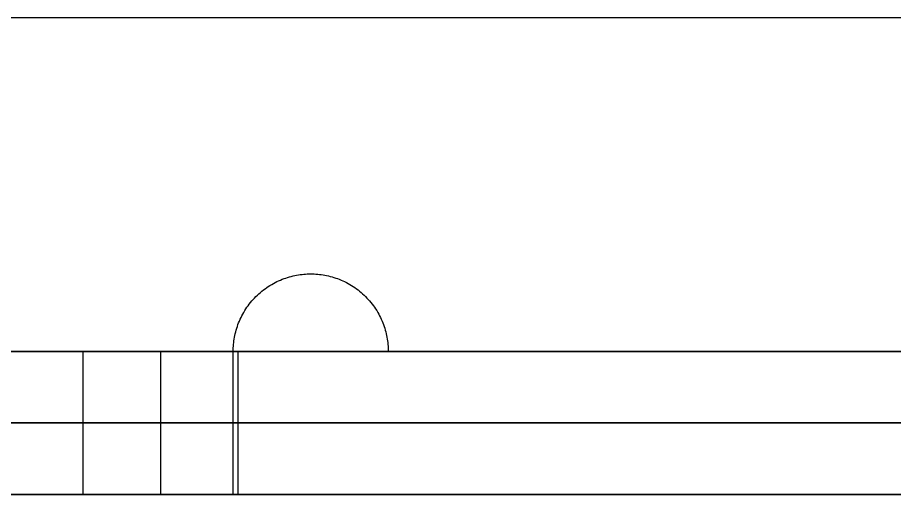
# Model space of a CAD drawing. Header units: millimetres. Extents: x -3003 to 2440, y -88 to 1748.
# Drawn here: x -2626.08 to -2589.31, y 630.86 to 650.86 of the extents above; entities that cross this region are included whole.
import ezdxf

# ---------------------------------------------------------------- set-up
doc = ezdxf.new("R2010")
doc.units = ezdxf.units.MM
doc.header["$MEASUREMENT"] = 0
doc.layers.add('ASSEMBLY', color=7, linetype='Continuous', true_color=0x000000)

msp = doc.modelspace()

# ---------------------------------------------------------------- linework, layer by layer
at = {"layer": 'ASSEMBLY'}
for p, q in [((-2552.55, 636.865, 321), (-3002.55, 636.865, 321)), ((-2552.55, 630.865, 321), (-3002.55, 630.865, 321))]:
    msp.add_line(p, q, dxfattribs=at)
for points in [[(-2672.55, 650.865), (-2627.55, 650.865), (-2582.55, 650.865)], [(-2672.55, 650.865, 6), (-2627.55, 650.865, 6), (-2582.55, 650.865, 6)], [(-2672.55, 650.865, 3), (-2627.55, 650.865, 3), (-2582.55, 650.865, 3)], [(-2613.785, 640.115, 6), (-2613.785, 640.115, 9), (-2613.785, 640.115, 12)], [(-2558.55, 636.865, 636), (-2777.55, 636.865, 636), (-2996.55, 636.865, 636)], [(-2674.621, 636.865, 12), (-2648.978, 636.865, 12), (-2623.335, 636.865, 12)], [(-2623.335, 636.865, 12), (-2623.335, 633.865, 12), (-2623.335, 630.865, 12)], [(-2620.085, 636.865, 15.25), (-2620.085, 633.865, 15.25), (-2620.085, 630.865, 15.25)], [(-2617.035, 630.865, 6), (-2617.035, 633.865, 6), (-2617.035, 636.865, 6)], [(-2617.035, 636.865, 6), (-2617.035, 636.865, 9), (-2617.035, 636.865, 12)], [(-2617.035, 630.865, 12), (-2617.035, 633.865, 12), (-2617.035, 636.865, 12)], [(-2617.035, 630.865, 9), (-2617.035, 633.865, 9), (-2617.035, 636.865, 9)], [(-2616.835, 636.865, 12), (-2616.835, 636.865, 9), (-2616.835, 636.865, 6)], [(-2616.835, 636.865, 6), (-2616.835, 633.865, 6), (-2616.835, 630.865, 6)], [(-2616.835, 636.865, 12), (-2616.835, 633.865, 12), (-2616.835, 630.865, 12)], [(-2616.835, 636.865, 6), (-2587.693, 636.865, 6), (-2558.55, 636.865, 6)], [(-2616.835, 636.865, 9), (-2616.835, 633.865, 9), (-2616.835, 630.865, 9)], [(-2610.535, 636.865, 6), (-2610.535, 636.865, 9), (-2610.535, 636.865, 12)], [(-2610.535, 636.865, 6), (-2584.543, 636.865, 6), (-2558.55, 636.865, 6)], [(-2610.535, 636.865, 12), (-2584.543, 636.865, 12), (-2558.55, 636.865, 12)], [(-2610.535, 636.865, 9), (-2584.543, 636.865, 9), (-2558.55, 636.865, 9)], [(-2558.55, 633.865, 636), (-2777.55, 633.865, 636), (-2996.55, 633.865, 636)], [(-2674.621, 633.865, 12), (-2648.978, 633.865, 12), (-2623.335, 633.865, 12)], [(-2617.035, 633.865, 6), (-2617.035, 633.865, 9), (-2617.035, 633.865, 12)], [(-2616.835, 633.865, 12), (-2616.835, 633.865, 9), (-2616.835, 633.865, 6)], [(-2616.835, 633.865, 6), (-2587.693, 633.865, 6), (-2558.55, 633.865, 6)], [(-2558.55, 630.865, 636), (-2777.55, 630.865, 636), (-2996.55, 630.865, 636)], [(-2680.921, 630.865, 6), (-2648.978, 630.865, 6), (-2617.035, 630.865, 6)], [(-2680.921, 630.865, 12), (-2648.978, 630.865, 12), (-2617.035, 630.865, 12)], [(-2680.921, 630.865, 9), (-2648.978, 630.865, 9), (-2617.035, 630.865, 9)], [(-2674.621, 630.865, 12), (-2648.978, 630.865, 12), (-2623.335, 630.865, 12)], [(-2617.035, 630.865, 6), (-2617.035, 630.865, 9), (-2617.035, 630.865, 12)], [(-2616.835, 630.865, 12), (-2616.835, 630.865, 9), (-2616.835, 630.865, 6)], [(-2616.835, 630.865, 6), (-2587.693, 630.865, 6), (-2558.55, 630.865, 6)]]:
    msp.add_open_spline(points, degree=2, dxfattribs=at)
for points, knots in [([(-2617.035, 636.865, 6), (-2617.035, 640.115, 6), (-2613.785, 640.115, 6), (-2610.535, 640.115, 6), (-2610.535, 636.865, 6)], [-42.60209, -42.60209, -42.60209, -37.497002, -37.497002, -32.391914, -32.391914, -32.391914]), ([(-2617.035, 636.865, 12), (-2617.035, 640.115, 12), (-2613.785, 640.115, 12), (-2610.535, 640.115, 12), (-2610.535, 636.865, 12)], [-42.60209, -42.60209, -42.60209, -37.497002, -37.497002, -32.391914, -32.391914, -32.391914]), ([(-2617.035, 636.865, 9), (-2617.035, 640.115, 9), (-2613.785, 640.115, 9), (-2610.535, 640.115, 9), (-2610.535, 636.865, 9)], [-42.60209, -42.60209, -42.60209, -37.497002, -37.497002, -32.391914, -32.391914, -32.391914]), ([(-2623.335, 636.865, 12), (-2623.335, 636.865, 15.25), (-2620.085, 636.865, 15.25), (-2616.835, 636.865, 15.25), (-2616.835, 636.865, 12)], [-129.596918, -129.596918, -129.596918, -124.49183, -124.49183, -119.386742, -119.386742, -119.386742]), ([(-2623.335, 633.865, 12), (-2623.335, 633.865, 15.25), (-2620.085, 633.865, 15.25), (-2616.835, 633.865, 15.25), (-2616.835, 633.865, 12)], [-129.596918, -129.596918, -129.596918, -124.49183, -124.49183, -119.386742, -119.386742, -119.386742]), ([(-2623.335, 630.865, 12), (-2623.335, 630.865, 15.25), (-2620.085, 630.865, 15.25), (-2616.835, 630.865, 15.25), (-2616.835, 630.865, 12)], [-129.596918, -129.596918, -129.596918, -124.49183, -124.49183, -119.386742, -119.386742, -119.386742])]:
    msp.add_rational_spline(points, [1, 0.707106781187, 1, 0.707106781187, 1], degree=2, knots=knots, dxfattribs=at)

doc.saveas('drawing.dxf')
